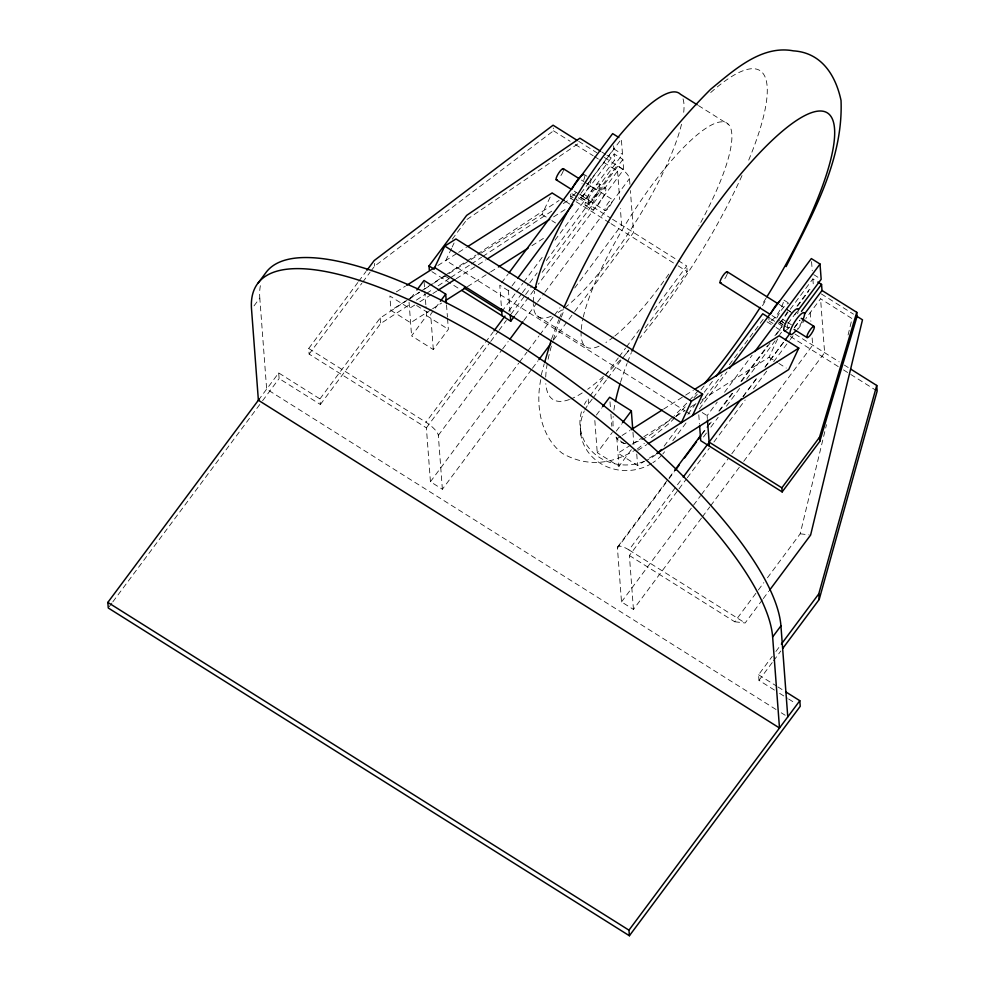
<?xml version="1.0" encoding="UTF-8"?>
<svg xmlns="http://www.w3.org/2000/svg" width="985" height="985" viewBox="0 0 985 985"><rect width="100%" height="100%" fill="white"/><g stroke="black" fill="none" stroke-linecap="round" stroke-linejoin="round"><path stroke-width="0.74" stroke-dasharray="4.92 3.69" d="M540.777 379.656C535.384 405.303 540.642 436.786 562.46 453.445C587.602 467.481 611.747 464.194 635.781 449.739M767.45 577.789L800.189 533.808L826.477 424.707M848.085 335.023L852.05 318.586L820.567 298.775L805.865 318.524M541.208 375.162L544.2 363.834M551.452 339.283L558.778 319.694M559.357 318.315L563.395 308.699M451.549 248.355L445.86 260.446L684.735 410.683M452.177 247.013L454.073 242.987M481.333 252.997L542.009 214.459L552.117 192.974M701.886 399.873L769.026 357.235L778.495 337.092M762.464 305.744L766.404 299.218M254.019 305.867L259.806 298.086A317.182 95.52 36.7 0 1 261.234 282.116M258.378 400.242L278.693 372.946L319.953 398.9L320.371 404.49L279.112 378.548L278.693 372.946M109.187 606.76L111.945 603.054M112.856 601.823L261.665 401.978M262.589 400.747L279.112 378.548M531.531 369.523L442.376 489.25L430.433 481.739L426.382 427.835L309.13 354.083L308.699 348.493L357.814 282.535M358.725 281.316L366.001 271.54M309.13 354.083L361.877 283.249M362.788 282.03L370.052 272.254M370.963 271.035L374.608 266.147L553.496 130.808L553.287 128.001M319.953 398.9L380.161 318.032L407.002 300.4M320.371 404.49L380.579 323.634L411.25 303.478M452.263 239.183L466.04 220.689M410.72 298.307L415.141 292.36M447.559 318.623L448.36 329.335L433.314 349.552L411.595 335.897L426.653 315.68L425.963 306.495M433.314 349.552L430.667 314.35L439.519 302.457M501.599 282.769L508.026 274.138M580.965 193.319L621.35 139.082L622.495 154.337L596.147 189.711L587.466 184.244L613.815 148.87L613.581 145.817M510.058 312.06L508.445 290.698L511.203 287.004M512.126 285.761L516.706 279.605M622.877 159.422L592.773 199.856A6.612 1.588 -57.8 0 1 588.821 202.368L580.128 196.901A6.612 1.588 -57.8 0 0 584.08 194.39L614.197 153.956L622.877 159.422L623.64 169.592L538.278 284.234M501.759 311.679L515.524 293.185M516.435 291.954L522.863 283.323M523.786 282.092L543.979 254.98M554.986 240.18L614.652 160.062L614.197 153.956M442.376 489.25L438.325 435.345A14.541 4.383 36.7 0 0 425.951 422.233L493.054 332.13M508.679 311.149L521.545 293.862M522.456 292.631L528.896 283.988M529.819 282.757L537.17 272.882M546.355 260.545L617.127 165.492A14.541 4.383 36.7 0 1 629.489 178.605L629.944 184.589M426.382 427.835L489.791 342.657M490.715 341.426L498.065 331.551M498.989 330.32L506.339 320.445M510.932 314.277L524.722 295.759M525.633 294.527L532.072 285.884M542.181 272.303L617.546 171.095L599.619 159.804M515.34 315.052L533.698 290.39M438.325 435.345L501.734 350.167M502.658 348.936L508.174 341.536M523.798 320.544L536.665 303.269M537.576 302.038L544.015 293.395M544.939 292.163L629.489 178.605M430.433 481.739L518.664 363.243M519.587 362.012L526.938 352.137M527.849 350.906L538.881 336.094M539.805 334.851L553.595 316.345M554.506 315.101L560.022 307.702M574.723 287.952L621.597 224.999L620.365 208.525M532.442 368.291L537.958 360.879M553.582 339.899L573.799 312.738M574.723 311.506L633.54 232.509L630.388 190.585M589.966 395.933L604.581 376.307M605.492 375.088L618.272 357.924M619.183 356.693L625.573 348.111M626.485 346.892L639.265 329.729M653.88 310.103L686.742 265.962L611.882 218.879M584.782 410.068A46.258 42.675 -4.3 0 1 588.562 403.973L592.219 399.073M593.13 397.841L606.822 379.459M607.733 378.228L621.437 359.833M622.348 358.614L628.738 350.032M645.163 327.956L687.161 271.565L686.742 265.962M596.368 415.079L601.675 407.938M631.348 449.665L618.962 466.311L597.242 452.657L612.301 432.44M616.314 431.11L621.621 423.969M664.136 446.18L677.84 427.785M687.875 414.303L696.1 403.271M704.312 392.239L713.436 379.976M672.78 440.738L686.471 422.343M700.163 403.961L722.079 374.534M729.38 364.721L763.153 319.362M699.362 408.96L726.893 371.973M707.353 418.588L707.132 415.658L717.228 402.089M724.566 392.227L752.097 355.253M779.406 322.452A6.612 1.588 -57.8 0 0 782.767 319.349L812.871 278.915L816.59 281.254M617.755 546.81L673.814 471.519M701.394 434.496L705.986 428.315M706.898 427.084L710.579 422.146M718.853 411.04L732.643 392.522M740.905 381.417L767.561 345.624M774.912 335.75L782.275 325.875M796.976 306.126L808.919 290.07M701.468 518.085L633.453 609.432L621.51 601.921L617.447 548.005L668.002 480.114M668.926 478.882L674.442 471.483M702.009 434.447L708.449 425.803M709.36 424.572L711.207 422.109M719.469 410.991L733.259 392.486M741.533 381.367L770.024 343.112M776.451 334.469L781.967 327.057M797.591 306.076L808.623 291.264A14.541 4.383 36.7 0 1 810.015 289.479M703.487 437.008L707.156 432.083M710.838 427.145L718.176 417.283M726.438 406.189L740.203 387.696M746.63 379.077L775.084 340.859M779.677 334.691L781.511 332.228M787.938 323.597L797.111 311.272M797.554 311.014L794.833 314.671A6.612 1.588 -57.8 0 0 794.23 314.08M743.072 396.487L757.761 376.762M765.099 366.912L784.38 341.019M794.476 327.463L799.98 320.063M617.447 548.005A14.541 4.383 36.7 0 1 628.972 549.925L682.285 478.328M742.949 396.869L756.726 378.351M765 367.245L784.306 341.327M794.415 327.746L799.931 320.334M633.453 609.432L629.39 555.515L678.111 490.099M679.022 488.868L686.385 478.993M687.296 477.762L709.36 448.138M713.953 441.957L745.202 399.996M753.476 388.89L767.266 370.372M773.693 361.729L789.317 340.748M790.241 339.517L792.999 335.811M797.591 329.643L804.942 319.768M621.51 601.921L700.544 495.763M701.468 494.532L728.124 458.739M731.793 453.802L812.674 345.181L811.997 336.193M702.379 516.854L709.729 506.979M710.653 505.748L740.067 466.25M743.737 461.312L824.617 352.692L820.567 298.775M629.39 555.515L734.699 621.757L757.44 591.222M758.351 590.003L763.806 582.664M734.699 621.757L745.14 622.988L762.415 599.779M763.326 598.56L768.78 591.234M774.456 690.079L758.979 680.352L758.561 674.762L772.24 656.379M775.897 651.479L780.452 645.36M758.979 680.352L772.671 661.969M773.582 660.75L780.871 650.95M700.988 389.826L704.78 385.098M674.725 417.751L669.406 423.291L649.115 439.642M675.784 416.643L687.493 404.453M693.883 397.805L698.131 393.372M637.16 449.135L644.338 443.435M466.952 219.458L580.214 142.283M408.283 299.563L419.782 292.003M421.063 291.166L444.063 276.046M445.343 275.209L465.782 261.764M467.062 260.926L476.014 255.053M477.282 254.204L559.074 200.46M416.372 300.117L425.311 294.232M426.591 293.395L432.981 289.196M438.091 285.835L449.591 278.275M450.871 277.438L470.042 264.842M471.322 264.005L481.542 257.282M482.822 256.445L554.383 209.411M563.334 203.538L570.992 198.502L570.574 192.9M396.364 291.88L405.451 286.106M437.894 265.507L457.372 253.145M458.665 252.32L466.459 247.37M431.258 309.622L410.61 322.748L390.959 310.386L409.034 298.911M410.326 298.086L419.364 292.348M424.523 289.073L432.267 284.148M433.56 283.335L447.769 274.31M449.049 273.485L469.71 260.372M471.002 259.548L480.04 253.81M414.722 305.067L409.526 308.354L389.875 296.005L390.959 310.386M419.906 301.767L431.59 294.343M432.883 293.518L436.786 291.055M456.252 278.693L477.023 265.494M478.316 264.682L486.097 259.732M553.595 216.872L566.572 208.635M432.55 308.81L441.588 303.072M467.419 286.672L489.36 272.734M490.653 271.909L497.105 267.809M531.974 245.671L543.585 238.296M620.784 436.306L616.881 438.781L626.706 444.961M622.077 435.481L629.871 430.531M663.607 409.107L684.378 395.921M685.683 395.096L693.465 390.146M630.88 444.961L617.964 453.162L637.615 465.523L644.079 461.423M632.173 444.149L642.503 437.586M643.784 436.761L674.774 417.086M676.067 416.273L685.104 410.536M690.263 407.248L695.435 403.973M637.837 450.317L646.923 444.543M649.238 458.148L655.69 454.048M800.189 533.808L809.128 534.867M698.463 105.58L728.149 124.258M613.815 148.87L622.495 154.337M813.721 274.606L818.695 277.733M601.786 151.973L605.64 154.399M606.932 155.211L614.652 160.062M578.7 141.323L596.824 152.724M604.322 157.44L623.64 169.592M821.293 293.912L853.503 314.166M553.496 130.808L570.143 141.274M575.277 144.499L593.204 155.778M594.484 156.59L598.338 159.004M584.474 174.665L586.949 176.216M599.348 184.023A12.817 3.09 -57.8 0 1 590.852 202.073A12.817 3.09 -57.8 0 1 586.962 198.207A12.817 3.09 -57.8 0 1 599.348 184.023L605.529 187.913A12.817 3.09 -57.8 0 1 597.045 205.963A12.817 3.09 -57.8 0 1 593.155 202.097A12.817 3.09 -57.8 0 1 605.529 187.913M788.099 302.74L783.149 299.625A12.817 3.09 -57.8 0 1 776.562 315.298A12.817 3.09 -57.8 0 1 769.039 318.561M581.409 180.058L583.97 181.683M585.262 182.484L612.264 199.475A6.612 1.588 -57.8 0 1 607.88 208.771A6.612 1.588 -57.8 0 1 605.873 206.788A6.612 1.588 -57.8 0 1 612.264 199.475M779.197 304.464L793.454 313.427M787.384 309.992L792.346 313.107M584.08 194.39L592.773 199.856M782.767 319.349L786.486 321.689M787.729 322.464L791.447 324.804M588.821 202.368L588.624 199.82L579.943 194.353L580.128 196.901M781.093 320.876L783.58 322.44M574.23 191.139L605.086 210.544M772.018 315.545L779.8 320.433M781.093 321.245L786.276 324.508M778.803 321.861L785.008 325.764M580.313 197.382L588.993 202.848M778.987 322.341L782.706 324.681M783.949 325.469L787.668 327.808M571.866 193.713L577.025 196.963M578.318 197.776L610.589 218.067M770.516 318.66L776.993 322.723M778.285 323.548L782.164 325.986M795.117 334.137L839.171 361.84M844.342 365.09L848.233 367.54M570.561 196.163L573.036 197.714M585.435 205.52L591.616 209.411M769.236 321.122L772.954 323.449M570.992 198.502L574.871 200.94M576.163 201.753L609.715 222.856M611.008 223.669L676.83 265.063M678.123 265.876L687.161 271.565M767.044 321.8L774.813 326.688M776.118 327.512L781.29 330.763M790.364 336.464L838.297 366.617M843.468 369.88L877.155 391.057M565.624 201.469L570.537 204.56M542.009 214.459L546.921 217.55M551.834 220.64L555.528 222.955M769.026 357.235L777.621 362.652M778.852 363.416L786.215 368.058M508.445 290.698L499.764 285.231L501.427 307.271M702.17 412.53L707.132 415.658M536.96 315.803L584.733 345.846M686.028 411.508L689.931 413.946M444.604 275.738L449.8 279.001M431.923 271.638L459.195 288.79M416.606 305.51L430.667 314.35M426.653 315.68L448.36 329.335M308.699 348.493L425.951 422.233M628.972 549.925L745.14 622.988M758.561 674.762L776.611 686.114M777.904 686.927L784.343 690.978M779.603 693.329L787.347 698.193M788.628 699.005L795.08 703.056M776.045 709.508L266.652 389.124L259.806 298.086M781.253 712.783L785.168 715.245M811.566 261.628L812.256 270.776M812.871 278.915L813.413 286.179M810.199 312.233L810.877 321.221M787.298 324.779L787.495 327.315A6.612 1.588 -57.8 0 0 789.12 327.365M698.784 414.771L699.473 423.919M617.546 171.095L619.688 199.536M636.753 454.011L637.615 465.523M632.973 432.316L633.897 444.567M616.77 437.229L618.962 466.311M609.998 401.831L610.454 407.95M610.909 414.069L611.833 426.32M594.829 420.509L597.242 452.657M588.562 403.973L588.144 398.383A46.258 42.675 -4.3 0 0 584.364 404.466M580.645 430.396L581.064 435.986M446.525 304.845L447.436 317.084M424.116 282.005L424.695 289.652M424.806 291.191L425.84 304.968M409.058 302.223L411.595 335.897M380.161 318.032L380.579 323.634M374.398 263.352L374.608 266.147M588.624 199.82A6.612 1.588 -57.8 0 1 592.194 192.223A6.612 1.588 -57.8 0 1 596.147 189.711M587.294 183.764A6.612 1.588 -57.8 0 1 587.466 184.244M664.567 451.77A46.258 42.675 -4.3 0 1 662.77 454.023M661.797 455.119A46.258 42.675 -4.3 0 1 652.858 462.704M651.59 463.492A46.258 42.675 -4.3 0 1 596.627 460.746A46.258 42.675 -4.3 0 1 584.154 411.348M656.035 454.516A46.258 42.675 -4.3 0 1 645.877 460.672M644.51 461.251A46.258 42.675 -4.3 0 1 594.509 453.777A46.258 42.675 -4.3 0 1 582.627 408.356M590.655 178.556A12.817 3.09 -57.8 0 1 585.028 192.912A12.817 3.09 -57.8 0 1 576.397 199.105M584.819 175.613A12.817 3.09 -57.8 0 1 582 183.826M575.979 192.715A12.817 3.09 -57.8 0 1 570.216 195.215M787.36 311.74A12.817 3.09 -57.8 0 1 777.485 324.681M776.956 317.712A12.817 3.09 -57.8 0 1 788.517 303.306M798.207 311.531A12.817 3.09 -57.8 0 1 797.567 313.698M789.539 327.032A12.817 3.09 -57.8 0 1 786.165 330.147M802.233 321.085A12.817 3.09 -57.8 0 1 797.628 328.547M563.174 171.181A6.612 1.588 -57.8 0 1 559.024 178.051M710.702 92.565A194.279 46.874 -57.8 0 1 748.231 161.281M742.013 175.576A194.279 46.874 -57.8 0 1 639.856 337.978M628.923 350.598A194.279 46.874 -57.8 0 1 624.625 355.326M620.353 359.882A194.279 46.874 -57.8 0 1 605.997 374.091M603.448 376.418A194.279 46.874 -57.8 0 1 587.7 389.247M582.184 392.978A194.279 46.874 -57.8 0 1 570.758 398.999M569.453 399.504A194.279 46.874 -57.8 0 1 545.801 383.645M545.715 377.058A194.279 46.874 -57.8 0 1 547.426 362.751M548.116 359.229A194.279 46.874 -57.8 0 1 552.733 341.536M553.176 340.071A194.279 46.874 -57.8 0 1 560.785 318.45M561.315 317.108A194.279 46.874 -57.8 0 1 564.073 310.226M727.102 274.286A6.612 1.588 -57.8 0 1 722.965 281.156M766.034 298.172A194.279 46.874 -57.8 0 1 761.947 304.697M698.39 390.516A194.279 46.874 -57.8 0 1 674.294 415.51M673.297 416.421A194.279 46.874 -57.8 0 1 631.878 443.238M625.869 443.644A194.279 46.874 -57.8 0 1 615.994 437.118M613.113 425.976A194.279 46.874 -57.8 0 1 613.199 416.47M613.901 410.166A194.279 46.874 -57.8 0 1 615.071 403.345M620.488 382.414A194.279 46.874 -57.8 0 1 627.063 363.465M627.58 362.135A194.279 46.874 -57.8 0 1 631.385 352.568M583.305 317.035A132.162 31.889 -57.8 0 1 699.498 132.95A132.162 31.889 -57.8 0 1 698.87 225.897M668.778 274.113A132.162 31.889 -57.8 0 1 614.837 335.996M613.655 336.932A132.162 31.889 -57.8 0 1 605.923 342.485M599.065 346.203A132.162 31.889 -57.8 0 1 581.15 330.849M581.261 329.384A132.162 31.889 -57.8 0 1 582.751 319.522M683.036 98.869A132.162 31.889 -57.8 0 1 683.528 113.78M681.509 124.307A132.162 31.889 -57.8 0 1 558.163 312.442M551.292 316.16A132.162 31.889 -57.8 0 1 533.316 303.565M533.328 302.223A132.162 31.889 -57.8 0 1 534.633 291.24"/><path stroke-width="1.48" d="M782.706 648.499L819.188 599.496L818.769 593.893L876.736 385.467L850.818 369.166M819.188 599.496L877.155 391.057L876.736 385.467M544.631 362.394L551.021 340.724M699.584 425.446L700.741 440.701L782.164 491.921L781.856 487.846L819.483 437.315L856.753 312.331L822.007 290.476L821.552 284.382L817.833 282.042M782.164 491.921L819.791 441.379L857.061 316.394L856.753 312.331M563.974 307.32C599.606 226.932 648.475 151.468 710.801 89.142C733.726 70.415 761.307 44.793 793.344 50.851C821.453 52.574 835.674 75.242 841.03 100.445C843.419 160.235 812.293 214.952 786.079 266.603M444.777 246.065L434.68 267.551L681.337 422.688L691.445 401.203L702.625 394.098L455.969 238.961L444.777 246.065L691.445 401.203M692.529 415.584L702.625 394.098M694.757 389.321L779.135 335.75L798.786 348.111L788.677 369.597L656.983 453.223M258.033 283.2L266.307 272.082A317.182 95.52 36.7 0 1 545.284 362.345A317.182 95.52 36.7 0 1 780.933 625.844L787.778 716.883M785.636 691.79L799.82 700.704L800.239 706.307L629.39 935.75L108.264 607.991L107.845 602.401L259.412 398.851M366.912 270.321L374.189 260.557L553.077 125.206L577.419 140.523M429.325 270.001L429.017 265.925L466.644 215.395L579.906 138.208L600.493 151.161M416.914 289.984L424.006 280.479L445.712 294.133L446.402 303.318M440.406 301.262L445.712 294.133M508.95 272.907L612.658 133.615L618.863 137.518M517.63 278.373L572.704 204.412M493.965 330.898L504.997 316.087M461.793 290.427L510.747 321.208L514.416 316.284M534.609 289.159L536.443 286.697M510.008 339.062L522.875 321.787M538.881 359.648L550.824 343.605M602.561 406.756L609.653 397.238L631.36 410.893L632.739 429.263M622.508 422.787L631.36 410.893M716.181 376.295L762.735 313.772L769.211 317.835M729.651 368.279L811.332 258.575L820.025 264.029L821.17 279.297L798.466 309.795M754.855 351.559L820.025 264.029M674.737 470.288L700.47 435.727M675.353 470.239L679.034 465.302M684.55 457.902L696.493 441.859M698.328 439.384L701.086 435.678M801.482 311.334L821.552 284.382M741.237 398.962L709.114 442.105L781.856 487.846M785.304 339.788L789.884 333.619M804.573 313.907L822.007 290.476M683.196 477.097L708.018 443.767M769.691 590.015L810.618 535.052L862.491 319.817L856.076 315.779M772.646 636.963A317.182 95.52 36.7 0 0 502.916 351.029A317.182 95.52 36.7 0 0 251.532 309.204L258.378 400.242L779.492 728.001L772.646 636.963L780.933 625.844M781.364 644.128L818.769 593.893M629.39 935.75L628.959 930.16L799.82 700.704M406.743 285.281L435.296 267.157M467.752 246.546L552.117 192.974L564.405 200.694M438.079 290.23L454.947 279.506M487.403 258.907L549.704 219.347M445.466 300.61L466.127 287.485M498.398 266.997L528.095 248.134M631.163 429.719L662.314 409.932M648.216 443.718L798.786 348.111M697.171 104.767L680.389 94.215A132.162 31.889 -57.8 0 0 604.852 154.153A132.162 31.889 -57.8 0 0 534.978 289.479M563.408 168.743L578.835 178.445M727.336 271.848L777.891 303.651M801.224 318.327L814.189 326.478A6.612 1.588 -57.8 0 1 809.818 335.774A6.612 1.588 -57.8 0 1 807.811 333.792A6.612 1.588 -57.8 0 1 814.189 326.478M556.229 179.824L571.657 189.526M720.17 282.929L769.433 313.907M794.058 329.396L807.023 337.56M784.109 330.467L790.302 334.358M429.017 265.925L434.213 269.2M464.083 287.989L501.759 311.679M107.845 602.401L628.959 930.16M819.483 437.315L819.791 441.379M707.464 420.066L709.422 446.168M510.292 315.114L510.747 321.208M501.537 308.736L502.054 315.754M661.378 449.529A46.258 42.675 -4.3 0 1 657.155 453.592M572.088 188.861A12.817 3.09 -57.8 0 1 583.649 174.456M770.762 313.809A12.817 3.09 -57.8 0 1 779.517 301.201M795.72 330.923A12.817 3.09 -57.8 0 1 790.475 330.418A12.817 3.09 -57.8 0 1 801.137 313.956A12.817 3.09 -57.8 0 1 802.676 320.174M784.922 330.677A12.817 3.09 -57.8 0 1 788.813 317.502A12.817 3.09 -57.8 0 1 798.367 309.918M631.964 351.165A194.279 46.874 -57.8 0 1 809.338 113.484A194.279 46.874 -57.8 0 1 766.859 296.854M760.297 307.295A194.279 46.874 -57.8 0 1 704.312 383.694M615.428 401.56A194.279 46.874 -57.8 0 1 620.033 383.879M557.288 179.652A6.612 1.588 -57.8 0 1 558.655 173.138A6.612 1.588 -57.8 0 1 563.506 170.06M721.229 282.757A6.612 1.588 -57.8 0 1 722.596 276.243A6.612 1.588 -57.8 0 1 727.435 273.165"/></g></svg>
